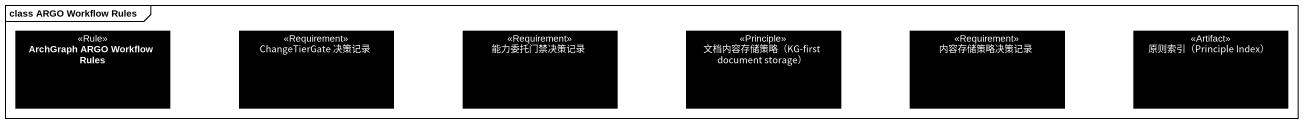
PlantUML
@startuml
mainframe class ARGO Workflow Rules
hide circle
hide empty members
class "ArchGraph ARGO Workflow Rules" as ArchGraph_ARGO_Workflow <<Rule>> #000000
class "ChangeTierGate 决策记录" as ChangeTierGate_决策记录 <<Requirement>> #000000
class 能力委托门禁决策记录 <<Requirement>> #000000
class "文档内容存储策略（KG-first document storage）" as 文档内容存储策略_KG_first_document <<Principle>> #000000
class 内容存储策略决策记录 <<Requirement>> #000000
class "原则索引（Principle Index）" as 原则索引_Principle_Index <<Artifact>> #000000
@enduml
